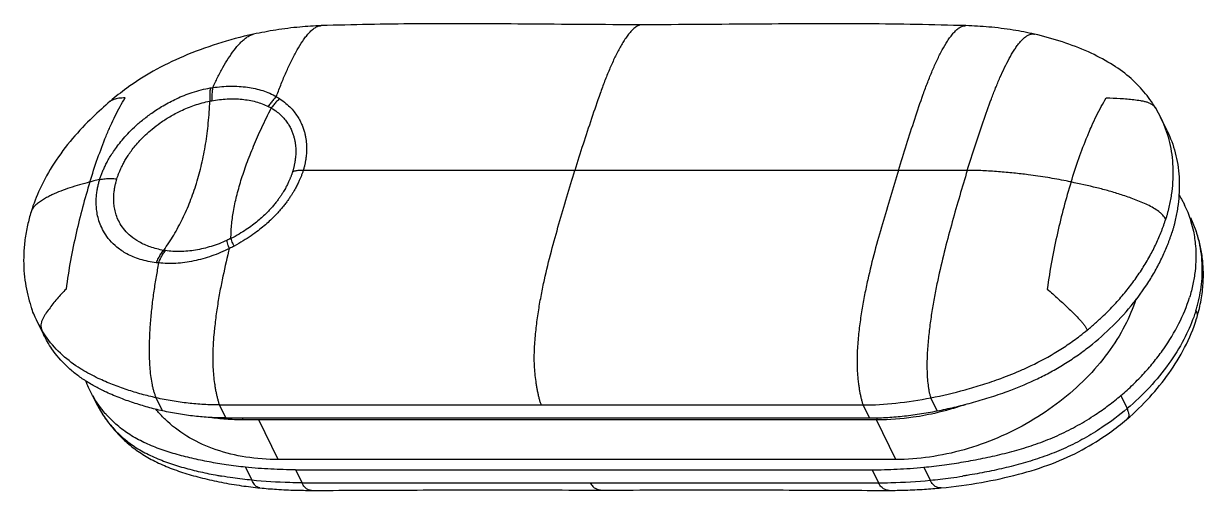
# Model space of a CAD drawing. Extents: x 12 to 460, y -119 to 203.
# Drawn here: x 170.97 to 216.02, y 162.62 to 180.44 of the extents above; entities that cross this region are included whole.
import ezdxf

# ---------------------------------------------------------------- set-up
doc = ezdxf.new("R2010")
doc.units = 0
doc.header["$LTSCALE"] = 16.335
doc.header["$MEASUREMENT"] = 0
doc.layers.get('0').update_dxf_attribs({"linetype": 'CONTINUOUS'})

msp = doc.modelspace()

# ---------------------------------------------------------------- linework, layer by layer
at = {"color": 7, "linetype": 'Continuous'}
for p, q in [((182.338, 180.357), (182.338, 180.357)), ((206.953, 180.357), (206.953, 180.357)), ((179.748, 180.029), (179.748, 180.03)), ((209.567, 180.033), (209.568, 180.033)), ((174.279, 177.469), (174.279, 177.468)), ((214.187, 177.219), (214.2, 177.197)), ((214.2, 177.197), (214.378, 176.87)), ((214.622, 176.372), (214.378, 176.87)), ((207.003, 174.834), (181.65, 174.834)), ((215.184, 173.729), (215.291, 173.526)), ((171.26, 173.257), (171.26, 173.257)), ((215.739, 172.532), (215.535, 173.028)), ((171.665, 168.742), (171.487, 169.069)), ((171.487, 169.069), (171.731, 168.571)), ((215.759, 169.178), (215.759, 169.178)), ((173.61, 166.242), (173.503, 166.445)), ((173.605, 166.239), (173.748, 165.947)), ((173.611, 166.242), (173.855, 165.743)), ((212.87, 166.242), (213.114, 165.743)), ((173.748, 165.947), (173.855, 165.744)), ((176.282, 165.654), (176.038, 166.152)), ((178.7, 165.383), (178.456, 165.88)), ((178.456, 165.88), (203.028, 165.88)), ((203.272, 165.383), (203.028, 165.88)), ((205.858, 165.654), (205.614, 166.152)), ((173.855, 165.745), (174.005, 165.498)), ((178.7, 165.383), (203.272, 165.383)), ((179.313, 165.383), (179.349, 165.309)), ((203.532, 165.392), (203.573, 165.309)), ((213.088, 165.329), (213.086, 165.328)), ((203.573, 165.309), (179.349, 165.309)), ((180.695, 163.797), (179.953, 165.309)), ((204.274, 163.797), (203.532, 165.309)), ((204.274, 163.797), (180.695, 163.797)), ((179.444, 163.504), (179.688, 163.007)), ((181.36, 163.405), (181.604, 162.908)), ((181.36, 163.405), (203.368, 163.405)), ((203.368, 163.405), (203.612, 162.908)), ((205.344, 163.504), (205.588, 163.007)), ((181.604, 162.908), (203.612, 162.908)), ((181.966, 162.619), (181.965, 162.619)), ((204.018, 162.619), (204.018, 162.619)), ((206.004, 162.714), (206.004, 162.714))]:
    msp.add_line(p, q, dxfattribs=at)
for points, knots in [([(182.338, 180.357), (182.066, 180.348), (181.487, 180.31), (180.623, 180.2), (180.034, 180.09), (179.748, 180.029)], [0, 0, 0, 0, 0.816719, 1.737228, 2.613433, 2.613433, 2.613433, 2.613433]), ([(180.621, 177.65), (180.633, 177.68), (180.702, 177.863), (180.83, 178.192), (181.015, 178.628), (181.207, 179.041), (181.408, 179.423), (181.588, 179.714), (181.739, 179.925), (181.853, 180.064), (181.971, 180.185), (182.075, 180.266), (182.16, 180.314), (182.224, 180.339), (182.284, 180.353), (182.322, 180.356), (182.338, 180.357)], [0, 0, 0, 0, 0.096553, 0.586161, 1.061118, 1.517465, 1.950331, 2.354639, 2.545432, 2.72641, 2.89522, 3.049291, 3.120762, 3.188772, 3.254139, 3.302879, 3.302879, 3.302879, 3.302879]), ([(194.593, 180.392), (193.097, 180.392), (190.215, 180.418), (186.129, 180.443), (183.54, 180.392), (182.338, 180.357)], [0, 0, 0, 0, 4.48673, 8.647971, 12.255139, 12.255139, 12.255139, 12.255139]), ([(194.593, 180.392), (194.589, 180.392), (194.565, 180.391), (194.497, 180.384), (194.413, 180.349), (194.334, 180.298), (194.252, 180.232), (194.153, 180.131), (194.041, 179.991), (193.931, 179.835), (193.825, 179.666), (193.685, 179.423), (193.519, 179.094), (193.333, 178.675), (193.154, 178.231), (192.923, 177.608), (192.654, 176.804), (192.33, 175.825), (192.12, 175.166), (192.018, 174.834)], [0, 0, 0, 0, 0.01027, 0.072977, 0.20498, 0.276995, 0.35354, 0.519729, 0.700489, 0.892242, 1.0918, 1.298722, 1.734256, 2.194418, 2.674476, 3.169836, 4.187864, 5.219244, 6.262283, 6.262283, 6.262283, 6.262283]), ([(206.953, 180.357), (205.691, 180.39), (203.047, 180.443), (198.926, 180.418), (196.069, 180.392), (194.593, 180.392)], [0, 0, 0, 0, 3.787895, 7.93237, 12.360787, 12.360787, 12.360787, 12.360787]), ([(204.379, 174.834), (204.478, 175.164), (204.681, 175.818), (204.995, 176.787), (205.261, 177.58), (205.487, 178.192), (205.663, 178.628), (205.845, 179.04), (206.037, 179.422), (206.209, 179.714), (206.353, 179.925), (206.462, 180.064), (206.575, 180.185), (206.675, 180.266), (206.758, 180.314), (206.819, 180.339), (206.881, 180.354), (206.926, 180.357), (206.95, 180.357), (206.953, 180.357)], [0, 0, 0, 0, 1.034708, 2.054076, 3.055397, 3.541626, 4.012947, 4.465327, 4.893792, 5.29312, 5.481153, 5.659131, 5.824629, 5.974995, 6.044446, 6.110309, 6.173413, 6.235147, 6.244206, 6.244206, 6.244206, 6.244206]), ([(209.568, 180.033), (209.301, 180.093), (208.723, 180.204), (207.85, 180.312), (207.245, 180.349), (206.953, 180.357)], [0, 0, 0, 0, 0.82101, 1.761988, 2.638304, 2.638304, 2.638304, 2.638304]), ([(179.748, 180.03), (179.284, 179.93), (178.38, 179.686), (177.098, 179.216), (175.934, 178.654), (175.007, 178.06), (174.482, 177.643), (174.279, 177.468)], [0, 0, 0, 0, 1.424137, 2.805186, 4.090573, 5.295312, 6.099537, 6.099537, 6.099537, 6.099537]), ([(178.196, 177.993), (178.255, 178.122), (178.378, 178.379), (178.574, 178.752), (178.781, 179.101), (178.998, 179.416), (179.191, 179.649), (179.355, 179.807), (179.48, 179.907), (179.608, 179.986), (179.7, 180.019), (179.745, 180.029)], [0, 0, 0, 0, 0.426484, 0.854278, 1.262103, 1.644691, 1.999854, 2.167277, 2.327627, 2.479497, 2.616963, 2.616963, 2.616963, 2.616963]), ([(207.003, 174.834), (207.101, 175.148), (207.297, 175.766), (207.603, 176.675), (207.863, 177.41), (208.081, 177.974), (208.248, 178.373), (208.42, 178.75), (208.598, 179.099), (208.755, 179.366), (208.885, 179.56), (208.983, 179.69), (209.084, 179.806), (209.173, 179.891), (209.247, 179.948), (209.319, 179.995), (209.395, 180.027), (209.471, 180.041), (209.518, 180.041), (209.545, 180.037), (209.554, 180.036)], [0, 0, 0, 0, 0.986274, 1.946761, 2.876802, 3.325125, 3.758833, 4.17497, 4.568494, 4.93347, 5.104249, 5.266866, 5.421193, 5.566633, 5.635667, 5.701508, 5.822596, 5.879153, 5.934235, 5.961258, 5.961258, 5.961258, 5.961258]), ([(214.187, 177.219), (214.056, 177.434), (213.754, 177.859), (213.18, 178.434), (212.461, 178.942), (211.602, 179.385), (210.626, 179.758), (209.927, 179.952), (209.567, 180.033)], [0, 0, 0, 0, 0.755434, 1.55662, 2.426857, 3.385665, 4.44836, 5.556081, 5.556081, 5.556081, 5.556081]), ([(173.879, 174.484), (173.892, 174.527), (173.922, 174.616), (173.973, 174.749), (174.032, 174.888), (174.101, 175.036), (174.185, 175.197), (174.287, 175.373), (174.411, 175.565), (174.56, 175.774), (174.739, 175.998), (174.954, 176.239), (175.211, 176.494), (175.517, 176.761), (175.881, 177.038), (176.314, 177.317), (176.827, 177.588), (177.426, 177.829), (177.867, 177.942), (178.101, 177.979)], [0, 0, 0, 0, 0.137068, 0.279941, 0.428841, 0.589994, 0.770303, 0.972834, 1.200311, 1.455362, 1.741748, 2.062275, 2.421622, 2.827038, 3.280698, 3.792813, 4.368875, 5.018928, 5.727851, 5.727851, 5.727851, 5.727851]), ([(178.101, 177.979), (178.093, 177.93), (178.083, 177.825), (178.077, 177.658), (178.081, 177.541), (178.084, 177.48)], [0, 0, 0, 0, 0.1489509, 0.3166204, 0.5003242, 0.5003242, 0.5003242, 0.5003242]), ([(178.101, 177.979), (178.117, 177.982), (178.149, 177.987), (178.18, 177.991), (178.196, 177.993)], [0, 0, 0, 0, 0.0482908, 0.09652487, 0.09652487, 0.09652487, 0.09652487]), ([(178.196, 177.993), (178.186, 177.944), (178.17, 177.839), (178.157, 177.672), (178.155, 177.555), (178.155, 177.494)], [0, 0, 0, 0, 0.1502427, 0.3182115, 0.5013576, 0.5013576, 0.5013576, 0.5013576]), ([(178.196, 177.993), (178.422, 178.025), (178.864, 178.062), (179.507, 178.027), (180.099, 177.898), (180.458, 177.743), (180.621, 177.65)], [0, 0, 0, 0, 0.682589, 1.326399, 1.92661, 2.490465, 2.490465, 2.490465, 2.490465]), ([(173.504, 174.39), (173.597, 174.693), (173.79, 175.28), (174.06, 175.994), (174.289, 176.533), (174.466, 176.911), (174.649, 177.265), (174.78, 177.489), (174.847, 177.596)], [0, 0, 0, 0, 0.949608, 1.854849, 2.288449, 2.706371, 3.105884, 3.484615, 3.484615, 3.484615, 3.484615]), ([(174.847, 177.596), (174.807, 177.597), (174.73, 177.596), (174.618, 177.586), (174.514, 177.565), (174.432, 177.54), (174.371, 177.519), (174.327, 177.5), (174.297, 177.483), (174.283, 177.472), (174.281, 177.47)], [0, 0, 0, 0, 0.119584, 0.2318055, 0.3370191, 0.4371502, 0.4858968, 0.5332873, 0.578885, 0.5882434, 0.5882434, 0.5882434, 0.5882434]), ([(174.535, 174.507), (174.546, 174.542), (174.57, 174.615), (174.612, 174.725), (174.66, 174.841), (174.716, 174.966), (174.784, 175.101), (174.868, 175.249), (174.969, 175.412), (175.092, 175.588), (175.241, 175.778), (175.419, 175.982), (175.634, 176.198), (175.891, 176.424), (176.198, 176.658), (176.564, 176.894), (176.999, 177.125), (177.51, 177.333), (177.885, 177.439), (178.084, 177.48)], [0, 0, 0, 0, 0.111996, 0.230041, 0.353972, 0.488457, 0.639058, 0.808337, 0.998749, 1.212577, 1.453062, 1.722666, 2.025002, 2.36611, 2.749104, 3.182381, 3.669986, 4.226475, 4.834454, 4.834454, 4.834454, 4.834454]), ([(176.322, 171.78), (176.458, 171.97), (176.715, 172.362), (177.052, 172.986), (177.342, 173.646), (177.585, 174.342), (177.782, 175.075), (177.932, 175.844), (178.035, 176.649), (178.072, 177.199), (178.084, 177.48)], [0, 0, 0, 0, 0.698887, 1.405309, 2.124055, 2.859672, 3.616405, 4.398155, 5.208461, 6.050501, 6.050501, 6.050501, 6.050501]), ([(178.084, 177.48), (178.096, 177.482), (178.119, 177.487), (178.143, 177.492), (178.155, 177.494)], [0, 0, 0, 0, 0.0366696, 0.07311969, 0.07311969, 0.07311969, 0.07311969]), ([(178.155, 177.494), (178.351, 177.528), (178.738, 177.573), (179.306, 177.563), (179.836, 177.471), (180.162, 177.35), (180.312, 177.274)], [0, 0, 0, 0, 0.596735, 1.165138, 1.698476, 2.201762, 2.201762, 2.201762, 2.201762]), ([(180.621, 177.65), (180.583, 177.613), (180.508, 177.536), (180.405, 177.41), (180.342, 177.321), (180.312, 177.274)], [0, 0, 0, 0, 0.1590794, 0.3219527, 0.487575, 0.487575, 0.487575, 0.487575]), ([(180.748, 177.573), (180.709, 177.537), (180.632, 177.463), (180.525, 177.342), (180.46, 177.256), (180.429, 177.211)], [0, 0, 0, 0, 0.158167, 0.3195234, 0.4830757, 0.4830757, 0.4830757, 0.4830757]), ([(180.621, 177.65), (180.643, 177.638), (180.686, 177.612), (180.727, 177.586), (180.748, 177.573)], [0, 0, 0, 0, 0.0744075, 0.1482704, 0.1482704, 0.1482704, 0.1482704]), ([(180.748, 177.573), (180.833, 177.517), (180.985, 177.404), (181.18, 177.218), (181.334, 177.034), (181.455, 176.856), (181.55, 176.687), (181.622, 176.525), (181.676, 176.373), (181.715, 176.23), (181.743, 176.096), (181.761, 175.971), (181.772, 175.853), (181.778, 175.744), (181.778, 175.642), (181.776, 175.548), (181.77, 175.462), (181.763, 175.383), (181.754, 175.311), (181.744, 175.245), (181.734, 175.184), (181.724, 175.127), (181.712, 175.072), (181.7, 175.016), (181.686, 174.959), (181.669, 174.898), (181.657, 174.856), (181.65, 174.834)], [0, 0, 0, 0, 0.302928, 0.569152, 0.806423, 1.020498, 1.213622, 1.389038, 1.549556, 1.697165, 1.833602, 1.960273, 2.07795, 2.187272, 2.288653, 2.382398, 2.468818, 2.548229, 2.620941, 2.687227, 2.748008, 2.805234, 2.861059, 2.917411, 2.975794, 3.037854, 3.107137, 3.107137, 3.107137, 3.107137]), ([(211.641, 176.268), (211.679, 176.358), (211.773, 176.575), (211.929, 176.911), (212.113, 177.265), (212.243, 177.489), (212.311, 177.596)], [0, 0, 0, 0, 0.292602, 0.710527, 1.110045, 1.488806, 1.488806, 1.488806, 1.488806]), ([(212.311, 177.596), (212.488, 177.598), (212.753, 177.592), (213.103, 177.564), (213.361, 177.535), (213.573, 177.508), (213.738, 177.477), (213.856, 177.447), (213.966, 177.406), (214.053, 177.358), (214.098, 177.321), (214.114, 177.306)], [0, 0, 0, 0, 0.532748, 0.794454, 1.053349, 1.309515, 1.43535, 1.557886, 1.675676, 1.786793, 1.851852, 1.851852, 1.851852, 1.851852]), ([(174.279, 177.469), (174.052, 177.273), (173.549, 176.824), (172.814, 176.049), (172.127, 175.134), (171.601, 174.192), (171.351, 173.552), (171.26, 173.257)], [0, 0, 0, 0, 0.89981, 2.023021, 3.196572, 4.322339, 5.250293, 5.250293, 5.250293, 5.250293]), ([(178.891, 172.234), (178.891, 172.316), (178.895, 172.483), (178.919, 172.829), (178.981, 173.285), (179.103, 173.855), (179.273, 174.461), (179.49, 175.101), (179.756, 175.775), (180.07, 176.485), (180.304, 176.965), (180.429, 177.211)], [0, 0, 0, 0, 0.245766, 0.500796, 1.04054, 1.622843, 2.250474, 2.925644, 3.650129, 4.425367, 5.25253, 5.25253, 5.25253, 5.25253]), ([(180.312, 177.274), (180.332, 177.264), (180.371, 177.244), (180.41, 177.222), (180.429, 177.211)], [0, 0, 0, 0, 0.066582, 0.1326585, 0.1326585, 0.1326585, 0.1326585]), ([(180.429, 177.211), (180.507, 177.166), (180.648, 177.072), (180.828, 176.914), (180.97, 176.755), (181.081, 176.598), (181.166, 176.446), (181.231, 176.302), (181.279, 176.166), (181.313, 176.038), (181.337, 175.917), (181.353, 175.804), (181.362, 175.698), (181.365, 175.599), (181.365, 175.507), (181.362, 175.423), (181.356, 175.345), (181.348, 175.274), (181.339, 175.209), (181.33, 175.15), (181.32, 175.095), (181.31, 175.045), (181.3, 174.995), (181.288, 174.946), (181.276, 174.896), (181.262, 174.843), (181.251, 174.807), (181.245, 174.788)], [0, 0, 0, 0, 0.270218, 0.506809, 0.717672, 0.908636, 1.081683, 1.238765, 1.382415, 1.514641, 1.637199, 1.751233, 1.857341, 1.956002, 2.047495, 2.132068, 2.209987, 2.281526, 2.346959, 2.406522, 2.461035, 2.512228, 2.561982, 2.611923, 2.663213, 2.717037, 2.776388, 2.776388, 2.776388, 2.776388]), ([(214.114, 177.306), (214.124, 177.297), (214.156, 177.264), (214.183, 177.225), (214.2, 177.197)], [0, 0, 0, 0, 0.0395406, 0.1395715, 0.1395715, 0.1395715, 0.1395715]), ([(214.378, 176.87), (214.415, 176.796), (214.491, 176.63), (214.556, 176.459), (214.589, 176.364)], [0, 0, 0, 0, 0.2464944, 0.5483642, 0.5483642, 0.5483642, 0.5483642]), ([(210.967, 174.39), (211.061, 174.693), (211.254, 175.28), (211.489, 175.903), (211.623, 176.225), (211.641, 176.268)], [0, 0, 0, 0, 0.94958, 1.854826, 1.995839, 1.995839, 1.995839, 1.995839]), ([(214.589, 176.364), (214.606, 176.317), (214.669, 176.125), (214.797, 175.628), (214.864, 175.006), (214.848, 174.378), (214.806, 173.983), (214.753, 173.667), (214.712, 173.471), (214.675, 173.316), (214.645, 173.199), (214.613, 173.084), (214.59, 173.007), (214.578, 172.969)], [0, 0, 0, 0, 0.149225, 0.606075, 1.53731, 2.011654, 2.489864, 2.729879, 2.970106, 3.090213, 3.210261, 3.330212, 3.450019, 3.450019, 3.450019, 3.450019]), ([(214.622, 176.372), (214.659, 176.299), (214.818, 175.949), (215.025, 175.28), (215.108, 174.509), (215.092, 173.881), (215.05, 173.485), (214.997, 173.17), (214.956, 172.974), (214.919, 172.818), (214.889, 172.702), (214.857, 172.587), (214.834, 172.51), (214.822, 172.472)], [0, 0, 0, 0, 0.246498, 1.153231, 2.084466, 2.55881, 3.03702, 3.277035, 3.517262, 3.637369, 3.757417, 3.877368, 3.997181, 3.997181, 3.997181, 3.997181]), ([(181.245, 174.788), (181.239, 174.769), (181.228, 174.734), (181.21, 174.683), (181.193, 174.636), (181.175, 174.59), (181.157, 174.543), (181.137, 174.495), (181.114, 174.443), (181.089, 174.388), (181.06, 174.326), (181.027, 174.259), (180.988, 174.185), (180.944, 174.105), (180.893, 174.018), (180.834, 173.924), (180.767, 173.823), (180.69, 173.714), (180.602, 173.598), (180.501, 173.474), (180.385, 173.342), (180.251, 173.202), (180.095, 173.053), (179.915, 172.896), (179.708, 172.732), (179.47, 172.564), (179.196, 172.393), (178.997, 172.287), (178.891, 172.234)], [0, 0, 0, 0, 0.059219, 0.11195, 0.161608, 0.21025, 0.259716, 0.311475, 0.367019, 0.427983, 0.495632, 0.570569, 0.653407, 0.744807, 0.845466, 0.956092, 1.077349, 1.210057, 1.355291, 1.514335, 1.68923, 1.882658, 2.097087, 2.335326, 2.598646, 2.888415, 3.209111, 3.565449, 3.565449, 3.565449, 3.565449]), ([(181.65, 174.834), (181.643, 174.812), (181.63, 174.771), (181.609, 174.712), (181.589, 174.658), (181.569, 174.605), (181.548, 174.553), (181.525, 174.498), (181.499, 174.44), (181.47, 174.377), (181.436, 174.308), (181.398, 174.233), (181.354, 174.151), (181.303, 174.061), (181.245, 173.964), (181.179, 173.859), (181.103, 173.746), (181.017, 173.625), (180.918, 173.495), (180.804, 173.357), (180.674, 173.209), (180.524, 173.052), (180.35, 172.885), (180.15, 172.709), (179.92, 172.524), (179.654, 172.33), (179.349, 172.131), (179.127, 172.004), (179.008, 171.941)], [0, 0, 0, 0, 0.069078, 0.12995, 0.186804, 0.242229, 0.298424, 0.357099, 0.419957, 0.488839, 0.565158, 0.649568, 0.742735, 0.845377, 0.958255, 1.082149, 1.217822, 1.366291, 1.528828, 1.706969, 1.903068, 2.119488, 2.358816, 2.62444, 2.919449, 3.245927, 3.60887, 4.013344, 4.013344, 4.013344, 4.013344]), ([(181.65, 174.834), (181.603, 174.834), (181.51, 174.831), (181.374, 174.816), (181.287, 174.799), (181.245, 174.788)], [0, 0, 0, 0, 0.1421955, 0.2785724, 0.4085028, 0.4085028, 0.4085028, 0.4085028]), ([(190.742, 165.88), (190.734, 165.898), (190.718, 165.935), (190.69, 166.017), (190.661, 166.127), (190.629, 166.265), (190.599, 166.406), (190.573, 166.551), (190.54, 166.749), (190.506, 167.004), (190.478, 167.316), (190.469, 167.635), (190.475, 167.955), (190.499, 168.38), (190.551, 168.899), (190.636, 169.504), (190.739, 170.088), (190.893, 170.836), (191.114, 171.736), (191.412, 172.786), (191.71, 173.816), (191.913, 174.496), (192.018, 174.834)], [0, 0, 0, 0, 0.058868, 0.122494, 0.259096, 0.400612, 0.545006, 0.692195, 0.842083, 1.149083, 1.463268, 1.782062, 2.10339, 2.424889, 3.057573, 3.667775, 4.259164, 4.836435, 5.956682, 7.039919, 8.111173, 9.171164, 9.171164, 9.171164, 9.171164]), ([(204.379, 174.834), (204.272, 174.498), (204.063, 173.818), (203.76, 172.789), (203.46, 171.736), (203.237, 170.833), (203.08, 170.084), (202.975, 169.501), (202.887, 168.899), (202.831, 168.384), (202.802, 167.962), (202.792, 167.641), (202.794, 167.327), (202.807, 167.121), (202.815, 167.022)], [0, 0, 0, 0, 1.05922, 2.132407, 3.219744, 4.343191, 4.922177, 5.514139, 6.121368, 6.747197, 7.066739, 7.389052, 7.711729, 8.008308, 8.008308, 8.008308, 8.008308]), ([(207.003, 174.834), (206.904, 174.512), (206.708, 173.858), (206.426, 172.862), (206.149, 171.836), (205.939, 170.954), (205.788, 170.225), (205.685, 169.659), (205.595, 169.081), (205.534, 168.59), (205.496, 168.187), (205.475, 167.875), (205.462, 167.558), (205.462, 167.244), (205.474, 166.939), (205.496, 166.694), (205.523, 166.51), (205.546, 166.381), (205.575, 166.262), (205.599, 166.186), (205.614, 166.152)], [0, 0, 0, 0, 1.012095, 2.047411, 3.10533, 4.200037, 4.764926, 5.340474, 5.924564, 6.519617, 6.825504, 7.138945, 7.45822, 7.77532, 8.082523, 8.373266, 8.51068, 8.641987, 8.765976, 8.878885, 8.878885, 8.878885, 8.878885]), ([(210.967, 174.39), (210.905, 174.404), (210.608, 174.465), (210.064, 174.565), (209.396, 174.661), (208.769, 174.733), (208.189, 174.786), (207.597, 174.823), (207.2, 174.834), (207.003, 174.834)], [0, 0, 0, 0, 0.191532, 0.910401, 1.658348, 2.214274, 2.803981, 3.40533, 3.994849, 3.994849, 3.994849, 3.994849]), ([(173.504, 174.39), (173.372, 174.355), (173.117, 174.284), (172.745, 174.172), (172.392, 174.048), (172.111, 173.926), (171.892, 173.817), (171.732, 173.726), (171.578, 173.629), (171.461, 173.538), (171.381, 173.459), (171.325, 173.391), (171.294, 173.339), (171.279, 173.308)], [0, 0, 0, 0, 0.40895, 0.79461, 1.165091, 1.529556, 1.713312, 1.898258, 2.082369, 2.258366, 2.341315, 2.420404, 2.522031, 2.522031, 2.522031, 2.522031]), ([(173.504, 174.39), (173.305, 173.748), (173.039, 172.754), (172.755, 171.386), (172.641, 170.669), (172.593, 170.303)], [0, 0, 0, 0, 2.015606, 3.083144, 4.191831, 4.191831, 4.191831, 4.191831]), ([(173.879, 174.484), (173.803, 174.466), (173.678, 174.436), (173.553, 174.404), (173.504, 174.39)], [0, 0, 0, 0, 0.232218, 0.3864199, 0.3864199, 0.3864199, 0.3864199]), ([(176.04, 171.309), (175.83, 171.333), (175.443, 171.41), (174.935, 171.615), (174.548, 171.874), (174.264, 172.151), (174.062, 172.432), (173.921, 172.706), (173.829, 172.97), (173.774, 173.218), (173.748, 173.451), (173.743, 173.667), (173.754, 173.864), (173.776, 174.043), (173.805, 174.204), (173.839, 174.348), (173.865, 174.44), (173.879, 174.484)], [0, 0, 0, 0, 0.633502, 1.176489, 1.631828, 2.020417, 2.361092, 2.666234, 2.942257, 3.195677, 3.428597, 3.643534, 3.841996, 4.022511, 4.183917, 4.330681, 4.468471, 4.468471, 4.468471, 4.468471]), ([(173.879, 174.484), (173.946, 174.499), (174.087, 174.521), (174.307, 174.528), (174.458, 174.516), (174.535, 174.507)], [0, 0, 0, 0, 0.2063127, 0.4270673, 0.6593003, 0.6593003, 0.6593003, 0.6593003]), ([(176.322, 171.78), (176.148, 171.812), (175.825, 171.894), (175.4, 172.078), (175.074, 172.301), (174.835, 172.538), (174.665, 172.777), (174.55, 173.011), (174.476, 173.235), (174.433, 173.446), (174.414, 173.643), (174.414, 173.825), (174.426, 173.992), (174.448, 174.142), (174.474, 174.276), (174.502, 174.396), (174.524, 174.471), (174.535, 174.507)], [0, 0, 0, 0, 0.532194, 0.99512, 1.381239, 1.710986, 1.999201, 2.257151, 2.490912, 2.705354, 2.902123, 3.083425, 3.250643, 3.402613, 3.537954, 3.659685, 3.772325, 3.772325, 3.772325, 3.772325]), ([(210.967, 174.39), (210.769, 173.748), (210.503, 172.754), (210.219, 171.386), (210.105, 170.669), (210.057, 170.303)], [0, 0, 0, 0, 2.01563, 3.083164, 4.191842, 4.191842, 4.191842, 4.191842]), ([(214.578, 172.969), (214.55, 173.025), (214.492, 173.105), (214.397, 173.198), (214.281, 173.293), (214.112, 173.402), (213.887, 173.52), (213.644, 173.627), (213.394, 173.725), (213.144, 173.816), (212.821, 173.925), (212.424, 174.045), (211.782, 174.214), (211.295, 174.32), (210.967, 174.39)], [0, 0, 0, 0, 0.18757, 0.290482, 0.399771, 0.636155, 0.892268, 1.160891, 1.432618, 1.698855, 1.957672, 2.455828, 2.943255, 3.949142, 3.949142, 3.949142, 3.949142]), ([(215.29, 173.526), (215.325, 173.456), (215.401, 173.288), (215.467, 173.115), (215.5, 173.014)], [0, 0, 0, 0, 0.2351595, 0.5533187, 0.5533187, 0.5533187, 0.5533187]), ([(171.26, 173.257), (171.208, 173.088), (171.114, 172.734), (171.02, 172.196), (170.974, 171.656), (170.973, 171.141), (171.016, 170.651), (171.097, 170.187), (171.193, 169.825), (171.262, 169.619), (171.284, 169.555)], [0, 0, 0, 0, 0.528724, 1.097049, 1.637556, 2.15153, 2.641631, 3.111566, 3.561908, 3.763617, 3.763617, 3.763617, 3.763617]), ([(171.279, 173.308), (171.273, 173.294), (171.266, 173.277), (171.26, 173.26), (171.26, 173.257)], [0, 0, 0, 0, 0.04639591, 0.05497785, 0.05497785, 0.05497785, 0.05497785]), ([(211.588, 168.742), (211.695, 168.829), (211.905, 169.009), (212.254, 169.331), (212.628, 169.711), (213.016, 170.153), (213.371, 170.609), (213.69, 171.077), (213.972, 171.55), (214.177, 171.95), (214.32, 172.268), (214.401, 172.465), (214.46, 172.622), (214.502, 172.738), (214.541, 172.854), (214.566, 172.931), (214.578, 172.969)], [0, 0, 0, 0, 0.415473, 0.830634, 1.42482, 2.013011, 2.592105, 3.158978, 3.710638, 4.244549, 4.504108, 4.758296, 4.883285, 5.006817, 5.128856, 5.24937, 5.24937, 5.24937, 5.24937]), ([(215.541, 172.887), (215.542, 172.882), (215.579, 172.759), (215.61, 172.635), (215.635, 172.513)], [0, 0, 0, 0, 0.0128846, 0.3852764, 0.3852764, 0.3852764, 0.3852764]), ([(215.759, 169.178), (215.782, 169.252), (215.834, 169.433), (215.903, 169.723), (215.96, 170.044), (215.998, 170.357), (216.017, 170.662), (216.019, 170.957), (216.006, 171.241), (215.978, 171.513), (215.938, 171.775), (215.886, 172.027), (215.823, 172.268), (215.772, 172.435), (215.743, 172.522), (215.739, 172.532)], [0, 0, 0, 0, 0.231358, 0.56689, 0.892797, 1.208536, 1.513721, 1.80824, 2.092238, 2.366021, 2.630427, 2.886311, 3.136582, 3.378994, 3.410582, 3.410582, 3.410582, 3.410582]), ([(215.805, 169.741), (215.878, 170.022), (215.984, 170.612), (215.984, 171.521), (215.858, 172.167), (215.751, 172.496), (215.739, 172.532)], [0, 0, 0, 0, 0.869216, 1.789742, 2.713537, 2.827241, 2.827241, 2.827241, 2.827241]), ([(178.731, 172.159), (178.538, 172.071), (178.147, 171.921), (177.547, 171.776), (176.958, 171.719), (176.572, 171.742), (176.386, 171.77)], [0, 0, 0, 0, 0.637624, 1.252693, 1.844423, 2.407053, 2.407053, 2.407053, 2.407053]), ([(178.891, 172.234), (178.864, 172.221), (178.811, 172.196), (178.758, 172.171), (178.731, 172.159)], [0, 0, 0, 0, 0.0883298, 0.1765201, 0.1765201, 0.1765201, 0.1765201]), ([(178.829, 171.849), (178.815, 171.887), (178.79, 171.96), (178.757, 172.063), (178.739, 172.128), (178.731, 172.159)], [0, 0, 0, 0, 0.122119, 0.2308101, 0.3247999, 0.3247999, 0.3247999, 0.3247999]), ([(179.008, 171.941), (178.992, 171.977), (178.963, 172.046), (178.924, 172.144), (178.901, 172.206), (178.891, 172.234)], [0, 0, 0, 0, 0.1189404, 0.224709, 0.3160654, 0.3160654, 0.3160654, 0.3160654]), ([(205.858, 165.654), (206.074, 165.697), (206.511, 165.791), (207.171, 165.959), (207.848, 166.159), (208.651, 166.433), (209.397, 166.738), (210.071, 167.07), (210.576, 167.353), (211.07, 167.669), (211.712, 168.131), (212.465, 168.777), (213.267, 169.637), (213.836, 170.414), (214.216, 171.053), (214.421, 171.453), (214.564, 171.771), (214.645, 171.968), (214.704, 172.125), (214.746, 172.241), (214.785, 172.356), (214.81, 172.433), (214.822, 172.472)], [0, 0, 0, 0, 0.660951, 1.339418, 2.042525, 2.778438, 3.88573, 4.455181, 5.033506, 5.620496, 6.21382, 7.407082, 8.588966, 9.734399, 10.286059, 10.819971, 11.079529, 11.333718, 11.458707, 11.582239, 11.704277, 11.824785, 11.824785, 11.824785, 11.824785]), ([(215.635, 172.513), (215.674, 172.327), (215.723, 171.981), (215.74, 171.468), (215.708, 170.978), (215.627, 170.481), (215.541, 170.151), (215.489, 169.985)], [0, 0, 0, 0, 0.568594, 1.047841, 1.536659, 2.038782, 2.557972, 2.557972, 2.557972, 2.557972]), ([(176.04, 171.309), (176.065, 171.369), (176.12, 171.484), (176.214, 171.642), (176.285, 171.737), (176.322, 171.78)], [0, 0, 0, 0, 0.195471, 0.3799268, 0.551482, 0.551482, 0.551482, 0.551482]), ([(178.829, 171.849), (178.61, 171.741), (178.166, 171.554), (177.481, 171.361), (176.798, 171.268), (176.347, 171.277), (176.128, 171.3)], [0, 0, 0, 0, 0.731009, 1.4422, 2.130509, 2.78974, 2.78974, 2.78974, 2.78974]), ([(176.128, 171.3), (176.151, 171.36), (176.201, 171.473), (176.287, 171.631), (176.352, 171.726), (176.386, 171.77)], [0, 0, 0, 0, 0.1911334, 0.3707769, 0.5370936, 0.5370936, 0.5370936, 0.5370936]), ([(176.386, 171.77), (176.376, 171.771), (176.354, 171.775), (176.333, 171.778), (176.322, 171.78)], [0, 0, 0, 0, 0.03260271, 0.0650037, 0.0650037, 0.0650037, 0.0650037]), ([(178.829, 171.849), (178.82, 171.815), (178.721, 171.418), (178.587, 170.832), (178.442, 170.084), (178.346, 169.501), (178.284, 169.017), (178.254, 168.729), (178.245, 168.641)], [0, 0, 0, 0, 0.10649, 1.225575, 1.802685, 2.393031, 2.998957, 3.264082, 3.264082, 3.264082, 3.264082]), ([(179.008, 171.941), (178.978, 171.925), (178.919, 171.894), (178.859, 171.864), (178.829, 171.849)], [0, 0, 0, 0, 0.1004194, 0.2008094, 0.2008094, 0.2008094, 0.2008094]), ([(176.128, 171.3), (176.095, 171.128), (176.029, 170.771), (175.942, 170.225), (175.868, 169.659), (175.811, 169.081), (175.779, 168.59), (175.767, 168.187), (175.765, 167.874), (175.773, 167.558), (175.793, 167.243), (175.827, 166.938), (175.868, 166.694), (175.911, 166.51), (175.946, 166.381), (175.986, 166.261), (176.02, 166.186), (176.038, 166.152)], [0, 0, 0, 0, 0.528044, 1.08821, 1.659212, 2.239213, 2.830978, 3.135705, 3.448435, 3.767587, 4.085385, 4.394299, 4.688046, 4.827607, 4.961601, 5.088982, 5.206442, 5.206442, 5.206442, 5.206442]), ([(176.128, 171.3), (176.113, 171.302), (176.084, 171.304), (176.054, 171.307), (176.04, 171.309)], [0, 0, 0, 0, 0.04481532, 0.08913428, 0.08913428, 0.08913428, 0.08913428]), ([(172.593, 170.303), (172.474, 170.182), (172.303, 169.997), (172.093, 169.738), (171.946, 169.542), (171.828, 169.379), (171.743, 169.245), (171.689, 169.144), (171.65, 169.041), (171.629, 168.937), (171.634, 168.835), (171.654, 168.772), (171.665, 168.742)], [0, 0, 0, 0, 0.507207, 0.755232, 1.000029, 1.241767, 1.360183, 1.475172, 1.585528, 1.690015, 1.789736, 1.887579, 1.887579, 1.887579, 1.887579]), ([(210.057, 170.303), (210.199, 170.18), (210.41, 169.993), (210.686, 169.737), (210.892, 169.541), (211.095, 169.345), (211.26, 169.178), (211.382, 169.04), (211.463, 168.939), (211.532, 168.84), (211.57, 168.773), (211.588, 168.742)], [0, 0, 0, 0, 0.563082, 0.846322, 1.129969, 1.413646, 1.695675, 1.833425, 1.96473, 2.085635, 2.194381, 2.194381, 2.194381, 2.194381]), ([(213.44, 169.913), (213.329, 169.568), (213.026, 168.854), (212.384, 167.834), (211.542, 166.859), (210.541, 165.978), (209.41, 165.218), (208.183, 164.601), (206.895, 164.145), (205.586, 163.864), (204.706, 163.797), (204.274, 163.797)], [0, 0, 0, 0, 1.086803, 2.314996, 3.602717, 4.937588, 6.303055, 7.680055, 9.048611, 10.389413, 11.68541, 11.68541, 11.68541, 11.68541]), ([(212.87, 166.242), (213.029, 166.376), (213.334, 166.652), (213.761, 167.089), (214.152, 167.544), (214.616, 168.161), (215.102, 168.959), (215.383, 169.642), (215.489, 169.985)], [0, 0, 0, 0, 0.621714, 1.233546, 1.833411, 2.419745, 3.548057, 4.625392, 4.625392, 4.625392, 4.625392]), ([(171.487, 169.069), (171.451, 169.142), (171.378, 169.302), (171.315, 169.467), (171.283, 169.555)], [0, 0, 0, 0, 0.2465017, 0.5278282, 0.5278282, 0.5278282, 0.5278282]), ([(215.733, 169.488), (215.727, 169.467), (215.7, 169.382), (215.672, 169.298), (215.649, 169.235)], [0, 0, 0, 0, 0.0664747, 0.2667479, 0.2667479, 0.2667479, 0.2667479]), ([(215.733, 169.488), (215.74, 169.509), (215.765, 169.593), (215.789, 169.678), (215.805, 169.741)], [0, 0, 0, 0, 0.0662443, 0.2630774, 0.2630774, 0.2630774, 0.2630774]), ([(215.733, 169.488), (215.75, 169.455), (215.774, 169.386), (215.782, 169.28), (215.769, 169.212), (215.759, 169.179), (215.759, 169.178)], [0, 0, 0, 0, 0.1121476, 0.214971, 0.3151896, 0.3184376, 0.3184376, 0.3184376, 0.3184376]), ([(213.088, 165.329), (213.399, 165.593), (213.973, 166.15), (214.718, 167.068), (215.336, 168.068), (215.641, 168.795), (215.759, 169.178)], [0, 0, 0, 0, 1.224649, 2.38981, 3.540027, 4.740376, 4.740376, 4.740376, 4.740376]), ([(215.649, 169.235), (215.544, 168.941), (215.268, 168.325), (214.703, 167.421), (213.977, 166.536), (213.412, 165.996), (213.114, 165.744)], [0, 0, 0, 0, 0.935935, 2.018846, 3.188856, 4.359119, 4.359119, 4.359119, 4.359119]), ([(176.282, 165.654), (176.095, 165.696), (175.72, 165.789), (175.258, 165.929), (174.891, 166.055), (174.522, 166.195), (174.115, 166.37), (173.678, 166.593), (173.303, 166.816), (172.948, 167.068), (172.506, 167.446), (172.081, 167.943), (171.825, 168.38), (171.731, 168.571)], [0, 0, 0, 0, 0.577204, 1.155796, 1.447484, 1.741913, 2.340524, 2.775956, 3.212451, 3.647649, 4.081978, 4.953876, 5.59406, 5.59406, 5.59406, 5.59406]), ([(173.203, 167.23), (173.155, 167.259), (172.864, 167.443), (172.356, 167.832), (171.956, 168.3), (171.776, 168.567), (171.76, 168.592)], [0, 0, 0, 0, 0.166358, 1.034981, 1.90688, 1.99853, 1.99853, 1.99853, 1.99853]), ([(178.245, 168.641), (178.234, 168.521), (178.216, 168.296), (178.201, 168.014), (178.196, 167.853), (178.195, 167.798)], [0, 0, 0, 0, 0.3598083, 0.6790689, 0.8443562, 0.8443562, 0.8443562, 0.8443562]), ([(209.116, 167.23), (209.181, 167.259), (209.595, 167.446), (210.172, 167.748), (210.826, 168.166), (211.244, 168.467), (211.494, 168.665), (211.588, 168.742)], [0, 0, 0, 0, 0.214725, 1.36211, 1.9491, 2.542423, 2.905605, 2.905605, 2.905605, 2.905605]), ([(178.195, 167.798), (178.194, 167.746), (178.193, 167.586), (178.199, 167.32), (178.223, 167.003), (178.255, 166.745), (178.286, 166.545), (178.312, 166.4), (178.341, 166.259), (178.374, 166.124), (178.408, 165.997), (178.438, 165.916), (178.456, 165.88)], [0, 0, 0, 0, 0.156923, 0.479682, 0.798312, 1.108409, 1.259092, 1.406399, 1.550083, 1.689961, 1.824335, 1.945867, 1.945867, 1.945867, 1.945867]), ([(176.038, 166.152), (175.851, 166.193), (175.476, 166.286), (174.92, 166.454), (174.367, 166.654), (173.788, 166.903), (173.404, 167.107), (173.203, 167.23)], [0, 0, 0, 0, 0.577204, 1.155796, 1.741855, 2.340466, 3.045875, 3.045875, 3.045875, 3.045875]), ([(205.614, 166.152), (206.052, 166.237), (206.715, 166.394), (207.604, 166.656), (208.34, 166.907), (208.844, 167.109), (209.116, 167.23)], [0, 0, 0, 0, 1.339179, 2.042286, 2.778199, 3.670917, 3.670917, 3.670917, 3.670917]), ([(173.504, 166.445), (173.469, 166.515), (173.414, 166.636), (173.365, 166.759), (173.346, 166.81)], [0, 0, 0, 0, 0.2351595, 0.3977542, 0.3977542, 0.3977542, 0.3977542]), ([(202.815, 167.022), (202.815, 167.015), (202.818, 166.976), (202.822, 166.938), (202.825, 166.907)], [0, 0, 0, 0, 0.021745, 0.1160078, 0.1160078, 0.1160078, 0.1160078]), ([(202.825, 166.907), (202.832, 166.835), (202.846, 166.714), (202.869, 166.545), (202.893, 166.4), (202.92, 166.259), (202.95, 166.124), (202.982, 165.997), (203.011, 165.916), (203.028, 165.88)], [0, 0, 0, 0, 0.215308, 0.36564, 0.512541, 0.655761, 0.795109, 0.928858, 1.049541, 1.049541, 1.049541, 1.049541]), ([(174.091, 165.559), (174.006, 165.658), (173.834, 165.877), (173.683, 166.113), (173.61, 166.242)], [0, 0, 0, 0, 0.3902822, 0.8362599, 0.8362599, 0.8362599, 0.8362599]), ([(205.344, 163.504), (205.473, 163.517), (205.736, 163.545), (206.242, 163.608), (206.865, 163.702), (207.601, 163.839), (208.341, 164.003), (209.079, 164.202), (209.811, 164.443), (210.531, 164.738), (211.232, 165.095), (211.855, 165.475), (212.401, 165.86), (212.717, 166.112), (212.87, 166.242)], [0, 0, 0, 0, 0.387783, 0.793016, 1.529055, 2.279189, 3.03752, 3.801937, 4.571278, 5.348098, 6.13536, 6.927458, 7.535325, 8.138939, 8.138939, 8.138939, 8.138939]), ([(178.456, 165.88), (178.255, 165.88), (177.853, 165.892), (177.25, 165.944), (176.644, 166.028), (176.241, 166.107), (176.038, 166.152)], [0, 0, 0, 0, 0.604354, 1.206532, 1.81498, 2.437794, 2.437794, 2.437794, 2.437794]), ([(203.028, 165.88), (203.444, 165.88), (204.312, 165.933), (205.171, 166.065), (205.614, 166.152)], [0, 0, 0, 0, 1.248555, 2.603121, 2.603121, 2.603121, 2.603121]), ([(206.921, 165.89), (206.724, 165.823), (206.377, 165.714), (206.024, 165.622), (205.873, 165.586)], [0, 0, 0, 0, 0.624103, 1.091209, 1.091209, 1.091209, 1.091209]), ([(174.005, 165.498), (174.062, 165.412), (174.224, 165.179), (174.525, 164.814), (174.929, 164.42), (175.393, 164.062), (175.919, 163.752), (176.501, 163.49), (177.133, 163.268), (177.812, 163.08), (178.538, 162.92), (179.271, 162.796), (179.765, 162.737), (179.999, 162.713)], [0, 0, 0, 0, 0.309827, 0.851908, 1.414476, 2.000577, 2.606779, 3.241682, 3.911003, 4.614828, 5.353771, 6.14001, 6.845333, 6.845333, 6.845333, 6.845333]), ([(174.005, 165.498), (174.034, 165.455), (174.148, 165.288), (174.398, 164.976), (174.789, 164.593), (175.272, 164.235), (175.813, 163.941), (176.395, 163.701), (177.009, 163.504), (177.646, 163.34), (178.111, 163.243), (178.361, 163.196), (178.393, 163.19)], [0, 0, 0, 0, 0.157079, 0.605697, 1.195258, 1.794359, 2.406211, 3.035171, 3.681199, 4.340106, 5.006961, 5.1047, 5.1047, 5.1047, 5.1047]), ([(174.142, 165.502), (174.138, 165.507), (174.121, 165.526), (174.104, 165.545), (174.091, 165.559)], [0, 0, 0, 0, 0.01792618, 0.0763327, 0.0763327, 0.0763327, 0.0763327]), ([(179.444, 163.504), (179.324, 163.517), (179.08, 163.545), (178.616, 163.607), (178.053, 163.701), (177.402, 163.838), (176.765, 164.001), (176.151, 164.198), (175.569, 164.438), (175.028, 164.732), (174.549, 165.087), (174.269, 165.36), (174.142, 165.502)], [0, 0, 0, 0, 0.362583, 0.737093, 1.406047, 2.072902, 2.73181, 3.377837, 4.006797, 4.61865, 5.21775, 5.789426, 5.789426, 5.789426, 5.789426]), ([(180.695, 163.797), (180.283, 163.797), (179.477, 163.855), (178.332, 164.13), (177.312, 164.584), (176.607, 165.093), (176.259, 165.444), (176.163, 165.55)], [0, 0, 0, 0, 1.238053, 2.410638, 3.51752, 4.56706, 4.996782, 4.996782, 4.996782, 4.996782]), ([(178.7, 165.383), (178.499, 165.383), (178.097, 165.395), (177.494, 165.447), (176.888, 165.531), (176.485, 165.609), (176.282, 165.654)], [0, 0, 0, 0, 0.604354, 1.206532, 1.81498, 2.437794, 2.437794, 2.437794, 2.437794]), ([(203.272, 165.383), (203.477, 165.383), (203.893, 165.395), (204.528, 165.448), (205.185, 165.532), (205.631, 165.61), (205.858, 165.654)], [0, 0, 0, 0, 0.61519, 1.248986, 1.908888, 2.603881, 2.603881, 2.603881, 2.603881]), ([(205.873, 165.586), (205.565, 165.513), (204.804, 165.368), (204.029, 165.309), (203.573, 165.309)], [0, 0, 0, 0, 0.950757, 2.320577, 2.320577, 2.320577, 2.320577]), ([(206.004, 162.714), (206.52, 162.763), (207.513, 162.9), (208.928, 163.206), (210.221, 163.605), (211.391, 164.134), (212.334, 164.727), (212.877, 165.15), (213.086, 165.328)], [0, 0, 0, 0, 1.555115, 3.00416, 4.338967, 5.605845, 6.845609, 7.669529, 7.669529, 7.669529, 7.669529]), ([(213.114, 165.745), (212.806, 165.484), (212.27, 165.083), (211.476, 164.597), (210.775, 164.24), (210.055, 163.946), (209.323, 163.705), (208.585, 163.506), (207.845, 163.342), (207.315, 163.243), (207.032, 163.196), (206.997, 163.19)], [0, 0, 0, 0, 1.210359, 2.002457, 2.789719, 3.56654, 4.335881, 5.100298, 5.858629, 6.608762, 6.717304, 6.717304, 6.717304, 6.717304]), ([(213.114, 165.744), (213.121, 165.7), (213.137, 165.62), (213.19, 165.509), (213.157, 165.401), (213.112, 165.35), (213.088, 165.329)], [0, 0, 0, 0, 0.1321868, 0.2459473, 0.3546119, 0.4481608, 0.4481608, 0.4481608, 0.4481608]), ([(179.688, 163.007), (179.568, 163.02), (179.324, 163.047), (178.943, 163.099), (178.683, 163.14), (178.546, 163.163)], [0, 0, 0, 0, 0.362583, 0.737093, 1.152921, 1.152921, 1.152921, 1.152921]), ([(181.36, 163.405), (181.046, 163.406), (180.406, 163.422), (179.769, 163.471), (179.444, 163.504)], [0, 0, 0, 0, 0.940828, 1.918475, 1.918475, 1.918475, 1.918475]), ([(203.368, 163.405), (203.524, 163.405), (203.843, 163.41), (204.329, 163.428), (204.831, 163.459), (205.172, 163.488), (205.344, 163.504)], [0, 0, 0, 0, 0.469161, 0.955654, 1.459237, 1.979687, 1.979687, 1.979687, 1.979687]), ([(205.588, 163.007), (205.717, 163.02), (205.98, 163.048), (206.393, 163.099), (206.677, 163.14), (206.827, 163.163)], [0, 0, 0, 0, 0.387783, 0.793016, 1.248659, 1.248659, 1.248659, 1.248659]), ([(206.997, 163.19), (206.983, 163.188), (206.926, 163.179), (206.869, 163.17), (206.827, 163.163)], [0, 0, 0, 0, 0.0430536, 0.1718801, 0.1718801, 0.1718801, 0.1718801]), ([(179.999, 162.713), (179.997, 162.714), (179.976, 162.716), (179.937, 162.725), (179.861, 162.762), (179.792, 162.83), (179.731, 162.92), (179.702, 162.976), (179.688, 163.007)], [0, 0, 0, 0, 0.0070159, 0.0615023, 0.1197164, 0.2581447, 0.3448297, 0.4467115, 0.4467115, 0.4467115, 0.4467115]), ([(181.604, 162.908), (181.449, 162.908), (180.809, 162.916), (180.17, 162.957), (179.688, 163.007)], [0, 0, 0, 0, 0.46554, 1.918307, 1.918307, 1.918307, 1.918307]), ([(179.999, 162.713), (180.21, 162.692), (180.663, 162.655), (181.319, 162.625), (181.763, 162.619), (181.965, 162.619)], [0, 0, 0, 0, 0.636216, 1.363633, 1.969503, 1.969503, 1.969503, 1.969503]), ([(181.965, 162.619), (181.948, 162.619), (181.891, 162.624), (181.817, 162.651), (181.748, 162.7), (181.695, 162.753), (181.646, 162.823), (181.617, 162.878), (181.604, 162.908)], [0, 0, 0, 0, 0.0534601, 0.1683301, 0.2331641, 0.3062044, 0.390726, 0.4902025, 0.4902025, 0.4902025, 0.4902025]), ([(181.966, 162.619), (183.074, 162.62), (185.436, 162.635), (189.126, 162.638), (191.707, 162.633), (193.034, 162.633)], [0, 0, 0, 0, 3.324254, 7.087369, 11.06877, 11.06877, 11.06877, 11.06877]), ([(192.608, 162.908), (192.633, 162.857), (192.679, 162.787), (192.759, 162.721), (192.835, 162.676), (192.914, 162.648), (192.987, 162.635), (193.021, 162.633), (193.034, 162.633)], [0, 0, 0, 0, 0.1716649, 0.2436303, 0.3103722, 0.4341439, 0.4926774, 0.5339941, 0.5339941, 0.5339941, 0.5339941]), ([(193.034, 162.633), (194.333, 162.633), (196.88, 162.638), (200.541, 162.636), (202.904, 162.62), (204.018, 162.619)], [0, 0, 0, 0, 3.89471, 7.64107, 10.983508, 10.983508, 10.983508, 10.983508]), ([(203.612, 162.908), (203.768, 162.908), (204.428, 162.917), (205.087, 162.958), (205.588, 163.007)], [0, 0, 0, 0, 0.469161, 1.979395, 1.979395, 1.979395, 1.979395]), ([(204.018, 162.619), (203.998, 162.619), (203.936, 162.624), (203.853, 162.651), (203.775, 162.7), (203.716, 162.753), (203.66, 162.823), (203.628, 162.878), (203.612, 162.908)], [0, 0, 0, 0, 0.0589652, 0.1859749, 0.2561471, 0.3338477, 0.4222783, 0.5249157, 0.5249157, 0.5249157, 0.5249157]), ([(204.018, 162.619), (204.224, 162.619), (204.675, 162.625), (205.337, 162.657), (205.793, 162.693), (206.004, 162.714)], [0, 0, 0, 0, 0.618455, 1.353123, 1.989502, 1.989502, 1.989502, 1.989502]), ([(206.004, 162.714), (206, 162.713), (205.977, 162.711), (205.932, 162.712), (205.872, 162.725), (205.787, 162.761), (205.708, 162.828), (205.638, 162.92), (205.605, 162.976), (205.588, 163.007)], [0, 0, 0, 0, 0.0114311, 0.0710904, 0.1320155, 0.1963475, 0.3452169, 0.436063, 0.54143, 0.54143, 0.54143, 0.54143])]:
    msp.add_open_spline(points, degree=3, knots=knots, dxfattribs=at)
for points in [[(179.745, 180.029), (179.746, 180.029), (179.747, 180.029), (179.748, 180.029)], [(209.554, 180.036), (209.558, 180.035), (209.563, 180.034), (209.567, 180.033)], [(174.281, 177.47), (174.28, 177.469), (174.28, 177.469), (174.279, 177.469)], [(215.079, 173.904), (215.115, 173.847), (215.15, 173.788), (215.184, 173.729)], [(215.5, 173.014), (215.514, 172.972), (215.528, 172.929), (215.541, 172.887)], [(171.76, 168.592), (171.727, 168.641), (171.696, 168.691), (171.665, 168.742)], [(176.163, 165.55), (176.118, 165.6), (176.074, 165.651), (176.032, 165.702)], [(178.697, 165.334), (178.494, 165.349), (178.291, 165.371), (178.089, 165.402)], [(179.349, 165.309), (179.131, 165.309), (178.914, 165.317), (178.697, 165.334)], [(178.393, 163.19), (178.444, 163.181), (178.495, 163.172), (178.546, 163.163)]]:
    msp.add_open_spline(points, degree=3, dxfattribs=at)

doc.saveas('drawing.dxf')
